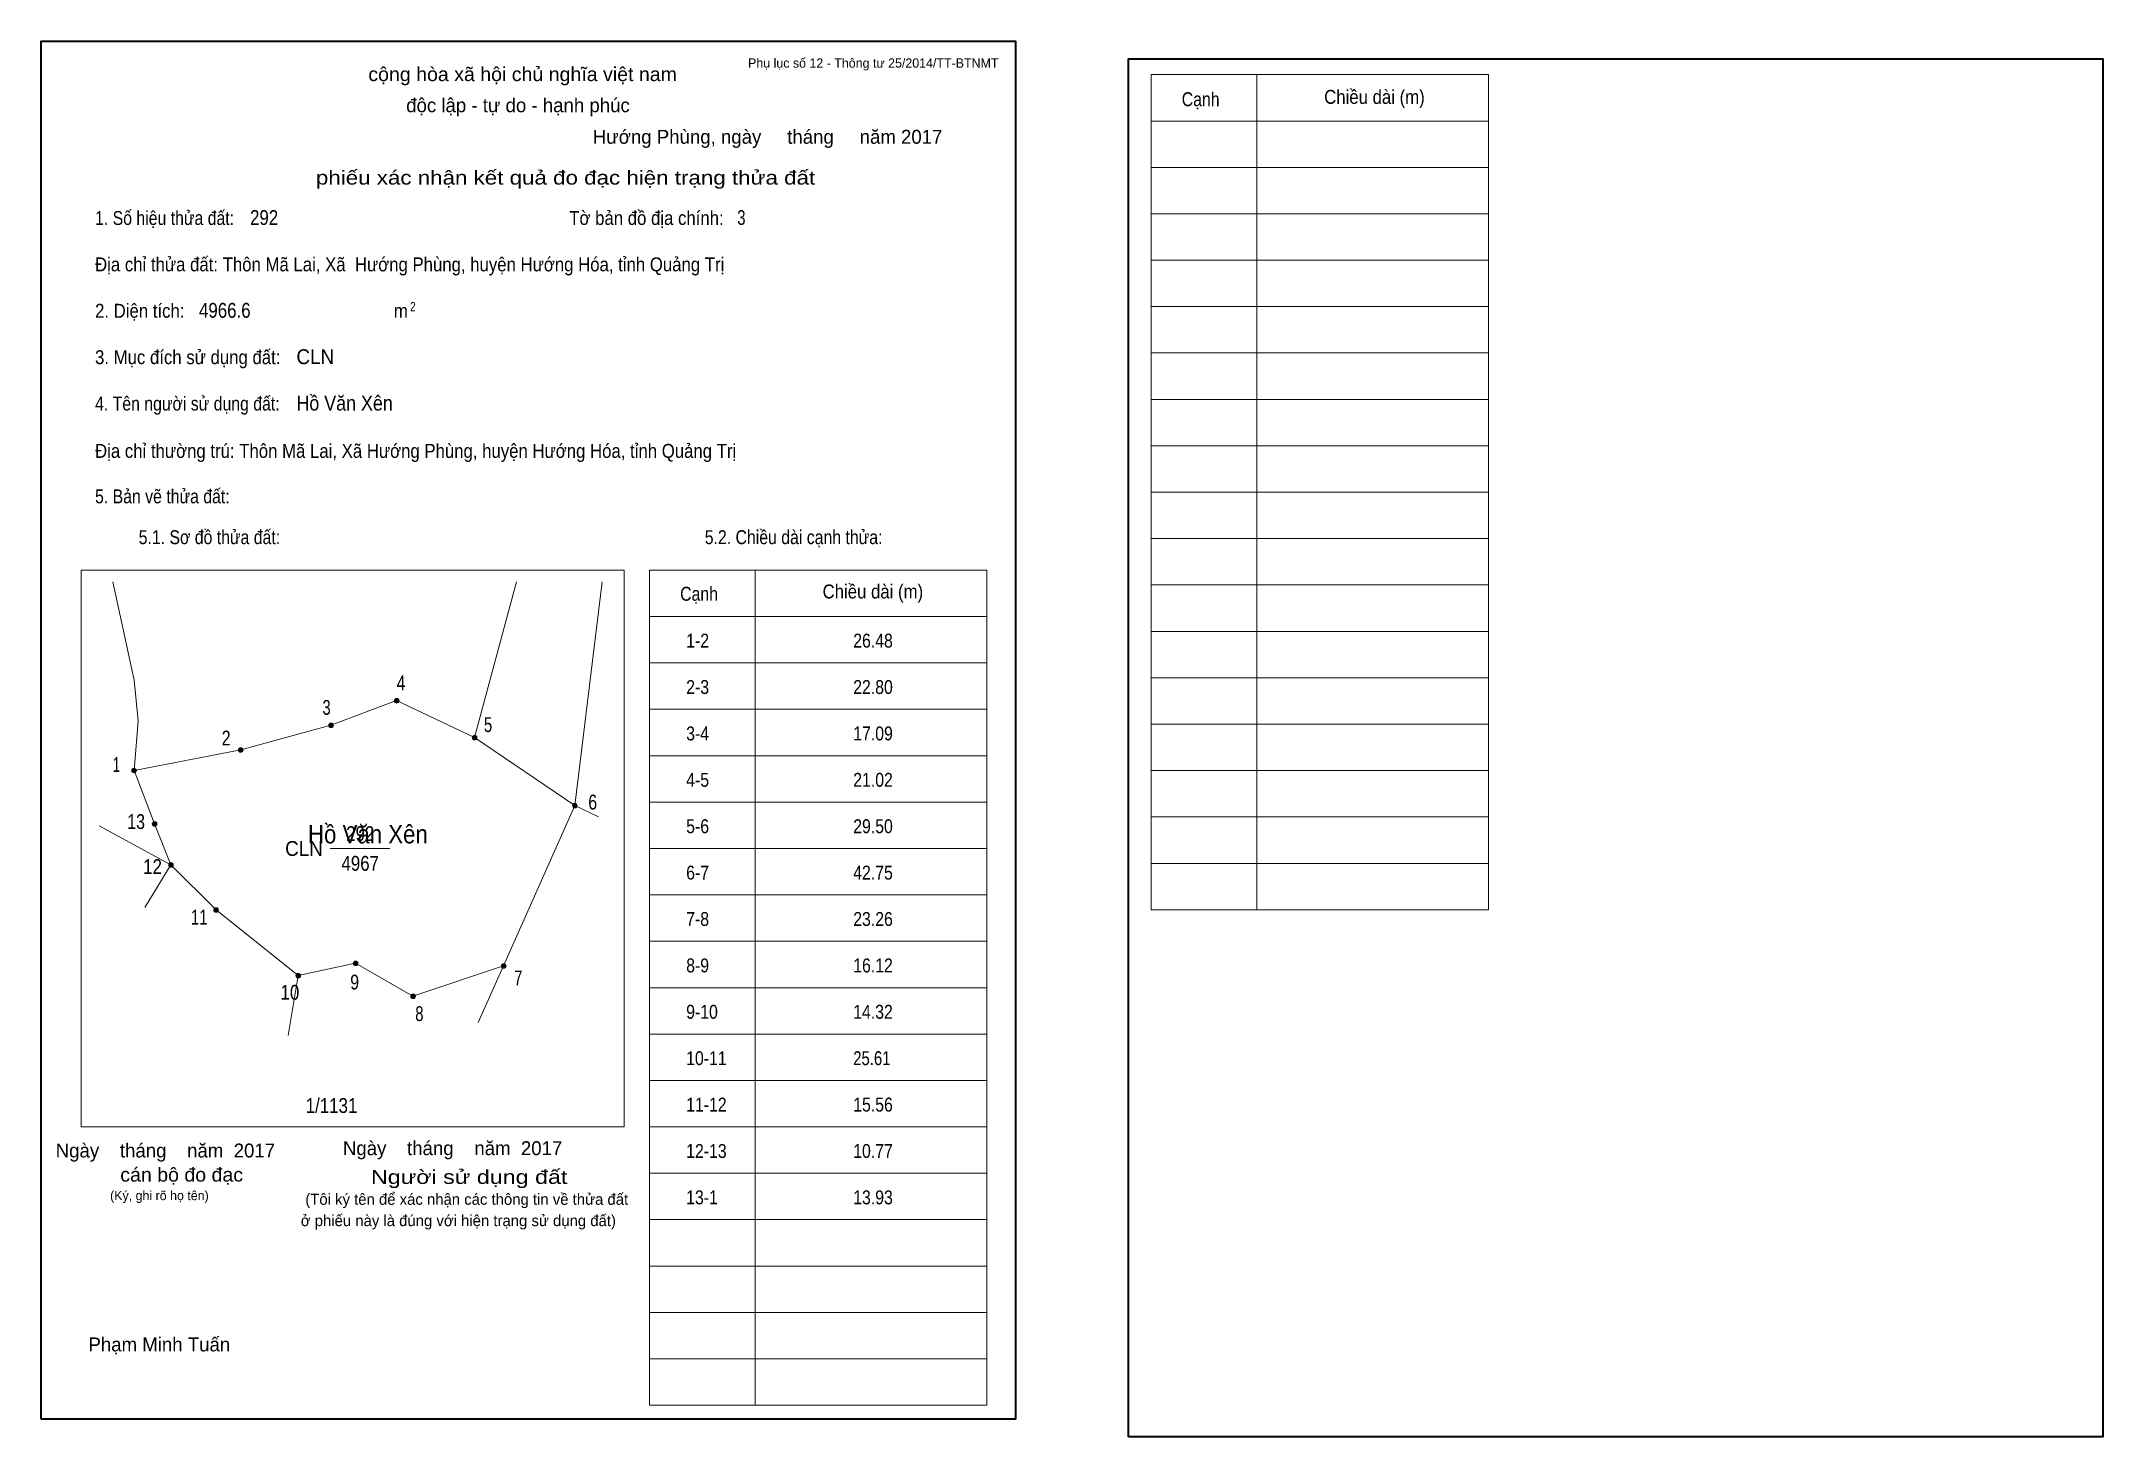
# Model space of a CAD drawing. Header units: centimetres. Extents: x 0 to 44.4, y -0.4 to 29.7.
import ezdxf
from ezdxf.enums import TextEntityAlignment as Align

# ---------------------------------------------------------------- set-up
doc = ezdxf.new("R2010")
doc.units = ezdxf.units.CM
doc.header["$LTSCALE"] = 0.12
for name, color, linetype in [('2', 7, 'Continuous'), ('30', 7, 'Continuous'), ('34', 7, 'Continuous')]:
    doc.layers.add(name, color=color, linetype=linetype)
for name, color, linetype, lineweight in [('32', 7, 'Continuous', 13), ('33', 7, 'Continuous', 13), ('6', 7, 'Continuous', 13), ('63', 7, 'Continuous', 13)]:
    doc.layers.add(name, color=color, linetype=linetype, lineweight=lineweight)

msp = doc.modelspace()

# ---------------------------------------------------------------- hatches: boundary and pattern name
at = {"layer": '32'}
for points in [[(7.711, 15.4841, 1), (7.611, 15.4841, 1)], [(6.2959, 14.9534, 1), (6.1959, 14.9534, 1)], [(9.3915, 14.688, 1), (9.2915, 14.688, 1)], [(4.35, 14.4227, 1), (4.25, 14.4227, 1)], [(2.0504, 13.9805, 1), (1.9504, 13.9805, 1)], [(11.5504, 13.2234, 1), (11.4504, 13.2234, 1)], [(2.4927, 12.8307, 1), (2.3927, 12.8307, 1)], [(2.8465, 11.9462, 1), (2.7465, 11.9462, 1)], [(3.8194, 10.9733, 1), (3.7194, 10.9733, 1)], [(6.8265, 9.8235, 1), (6.7265, 9.8235, 1)], [(10.0168, 9.7669, 1), (9.9168, 9.7669, 1)], [(5.5883, 9.5582, 1), (5.4883, 9.5582, 1)], [(8.0648, 9.1159, 1), (7.9648, 9.1159, 1)]]:
    msp.add_hatch(color=256, dxfattribs=at).paths.add_polyline_path(points)

# ---------------------------------------------------------------- linework, layer by layer
for centre in [(7.661, 15.4841), (6.2459, 14.9534), (9.3415, 14.688), (4.3, 14.4227), (2.0004, 13.9805), (11.5004, 13.2234), (2.4427, 12.8307), (2.7965, 11.9462), (3.7694, 10.9733), (6.7765, 9.8235), (9.9668, 9.7669), (5.5383, 9.5582), (8.0148, 9.1159)]:
    msp.add_circle(centre, 0.05, dxfattribs=at)
at = {"layer": '33'}
msp.add_line((6.23, 12.3), (7.51, 12.3), dxfattribs=at)
at = {"layer": '6'}
for p, q in [((10.24, 18.05), (9.34, 14.69)), ((12.09, 18.05), (11.5, 13.23)), ((11.5, 13.23), (9.34, 14.69)), ((1.25, 12.79), (2.79, 11.95)), ((2.79, 11.95), (2.23, 11.03)), ((5.54, 9.56), (5.32, 8.27))]:
    msp.add_line(p, q, dxfattribs=at)
for points in [[(1.54, 18.05), (2, 15.93), (2.09, 15.05), (2, 13.98)], [(9.34, 14.69), (7.66, 15.49), (6.24, 14.96), (4.3, 14.43), (2, 13.98)], [(2.79, 11.95), (2.44, 12.83), (2, 13.98)], [(9.42, 8.55), (9.96, 9.77), (11.5, 13.23), (12.01, 12.98)], [(2.79, 11.95), (3.77, 10.98), (5.54, 9.56)], [(5.54, 9.56), (6.77, 9.83), (8.01, 9.12), (9.96, 9.77)]]:
    msp.add_lwpolyline(points, dxfattribs=at)
at = {"layer": '63'}
for p, q in [((23.92, 28.98), (31.19, 28.98)), ((23.92, 10.98), (23.92, 28.98)), ((26.2, 10.98), (26.2, 28.98)), ((31.19, 10.98), (31.19, 28.98)), ((23.92, 27.98), (31.19, 27.98)), ((23.92, 26.98), (31.19, 26.98)), ((23.92, 25.98), (31.19, 25.98)), ((23.92, 24.98), (31.19, 24.98)), ((23.92, 23.98), (31.19, 23.98)), ((23.92, 22.98), (31.19, 22.98)), ((23.92, 21.98), (31.19, 21.98)), ((23.92, 20.98), (31.19, 20.98)), ((23.92, 19.98), (31.19, 19.98)), ((23.92, 18.98), (31.19, 18.98)), ((0.86, 18.3), (12.56, 18.3)), ((0.86, 6.3), (0.86, 18.3)), ((12.56, 6.3), (12.56, 18.3)), ((13.11, 18.3), (20.38, 18.3)), ((13.11, 0.3), (13.11, 18.3)), ((15.39, 0.3), (15.39, 18.3)), ((20.38, 0.3), (20.38, 18.3)), ((23.92, 17.98), (31.19, 17.98)), ((13.11, 17.3), (20.38, 17.3)), ((23.92, 16.98), (31.19, 16.98)), ((13.11, 16.3), (20.38, 16.3)), ((23.92, 15.98), (31.19, 15.98)), ((13.11, 15.3), (20.38, 15.3)), ((23.92, 14.98), (31.19, 14.98)), ((13.11, 14.3), (20.38, 14.3)), ((23.92, 13.98), (31.19, 13.98)), ((13.11, 13.3), (20.38, 13.3)), ((23.92, 12.98), (31.19, 12.98)), ((13.11, 12.3), (20.38, 12.3)), ((23.92, 11.98), (31.19, 11.98)), ((13.11, 11.3), (20.38, 11.3)), ((23.92, 10.98), (31.19, 10.98)), ((13.11, 10.3), (20.38, 10.3)), ((13.11, 9.3), (20.38, 9.3)), ((13.11, 8.3), (20.38, 8.3)), ((13.11, 7.3), (20.38, 7.3)), ((0.86, 6.3), (12.56, 6.3)), ((13.11, 6.3), (20.38, 6.3)), ((13.11, 5.3), (20.38, 5.3)), ((13.11, 4.3), (20.38, 4.3)), ((13.11, 3.3), (20.38, 3.3)), ((13.11, 2.3), (20.38, 2.3)), ((13.11, 1.3), (20.38, 1.3)), ((13.11, 0.3), (20.38, 0.3))]:
    msp.add_line(p, q, dxfattribs=at)
at = {"layer": '63', "lineweight": 35}
for points in [[(0, 0), (0, 29.7), (21, 29.7), (21, 0)], [(23.43, -0.38), (23.43, 29.32), (44.43, 29.32), (44.43, -0.38)]]:
    msp.add_lwpolyline(points, close=True, dxfattribs=at)

# ---------------------------------------------------------------- texts
at = {"layer": '2', "width": 0.9}
msp.add_text('Hồ Văn Xên', height=0.398, dxfattribs=at).set_placement((7.04, 12.41), align=Align.CENTER)
at = {"layer": '30'}
for s, height, width, p in [('1-2', 0.3, 0.85, (13.9, 16.63)), ('26.48', 0.3, 0.85, (17.5, 16.63)), ('2-3', 0.3, 0.85, (13.9, 15.63)), ('22.80', 0.3, 0.85, (17.5, 15.63)), ('3-4', 0.3, 0.85, (13.9, 14.63)), ('17.09', 0.3, 0.85, (17.5, 14.63)), ('4-5', 0.3, 0.85, (13.9, 13.63)), ('21.02', 0.3, 0.85, (17.5, 13.63)), ('5-6', 0.3, 0.85, (13.9, 12.63)), ('29.50', 0.3, 0.85, (17.5, 12.63)), ('6-7', 0.3, 0.85, (13.9, 11.63)), ('42.75', 0.3, 0.85, (17.5, 11.63)), ('7-8', 0.3, 0.85, (13.9, 10.63)), ('23.26', 0.3, 0.85, (17.5, 10.63)), ('8-9', 0.3, 0.85, (13.9, 9.63)), ('16.12', 0.3, 0.85, (17.5, 9.63)), ('9-10', 0.3, 0.85, (13.9, 8.63)), ('14.32', 0.3, 0.85, (17.5, 8.63)), ('10-11', 0.3, 0.85, (13.9, 7.63)), ('25.61', 0.3, 0.8, (17.5, 7.63)), ('1/1131', 0.32, 0.85, (5.7, 6.6)), ('11-12', 0.3, 0.85, (13.9, 6.63)), ('15.56', 0.3, 0.85, (17.5, 6.63)), ('12-13', 0.3, 0.85, (13.9, 5.63)), ('10.77', 0.3, 0.85, (17.5, 5.63)), ('13-1', 0.3, 0.85, (13.9, 4.63)), ('13.93', 0.3, 0.85, (17.5, 4.63))]:
    msp.add_text(s, height=height, dxfattribs=dict(at, width=width)).set_placement(p)
at = {"layer": '32'}
for s, width, p in [('4', 0.8, (7.755, 15.71)), ('3', 0.75, (6.15, 15.18)), ('5', 0.75, (9.63, 14.81)), ('2', 0.8, (3.985, 14.52)), ('1', 0.65, (1.62, 13.95)), ('6', 0.8, (11.885, 13.14)), ('13', 0.8, (2.045, 12.72)), ('12', 0.85, (2.4, 11.75)), ('11', 0.75, (3.405, 10.66)), ('10', 0.85, (5.36, 9.04)), ('9', 0.8, (6.755, 9.26)), ('7', 0.75, (10.28, 9.35)), ('8', 0.75, (8.15, 8.58))]:
    msp.add_text(s, height=0.32, dxfattribs=dict(at, width=width)).set_placement(p, align=Align.CENTER)
at = {"layer": '33', "width": 0.95}
msp.add_text('CLN', height=0.32, dxfattribs=at).set_placement((6.07, 12.14), align=Align.RIGHT)
at = {"layer": '33', "width": 0.85}
for s, p in [('292', (6.875, 12.46)), ('4967', (6.875, 11.82))]:
    msp.add_text(s, height=0.32, dxfattribs=at).set_placement(p, align=Align.CENTER)
at = {"layer": '34'}
for s, width, p in [('292', 0.85, (4.5, 25.74)), ('3', 0.75, (15, 25.74)), ('4966.6', 0.85, (3.4, 23.74)), ('CLN', 0.95, (5.5, 22.74)), ('Hồ Văn Xên', 0.9, (5.5, 21.74))]:
    msp.add_text(s, height=0.32, dxfattribs=dict(at, width=width)).set_placement(p)
at = {"layer": '63'}
for s, height, p in [('Phụ lục số 12 - Thông tư 25/2014/TT-BTNMT', 0.2, (20.63, 29.13)), ('Ngày    tháng    năm  2017', 0.3, (5.04, 5.64)), ('Ngày    tháng    năm  2017', 0.3, (11.23, 5.69)), ('(Ký, ghi rõ họ tên)', 0.2, (3.61, 4.72))]:
    msp.add_text(s, height=height, dxfattribs=at).set_placement(p, align=Align.RIGHT)
at = {"layer": '63', "width": 1.05}
msp.add_text('cộng hòa xã hội chủ nghĩa việt nam', height=0.3, dxfattribs=at).set_placement((10.375, 28.84), align=Align.CENTER)
at = {"layer": '63'}
for s, height, p in [('độc lập - tự do - hạnh phúc', 0.3, (10.275, 28.17)), ('Hướng Phùng, ngày     tháng     năm 2017', 0.3, (15.655, 27.49)), ('(Tôi ký tên để xác nhận các thông tin về thửa đất ', 0.24, (9.215, 4.62)), ('ở phiếu này là đúng với hiện trạng sử dụng đất)', 0.24, (8.99, 4.16)), ('Phạm Minh Tuấn', 0.3, (2.545, 1.46))]:
    msp.add_text(s, height=height, dxfattribs=at).set_placement(p, align=Align.CENTER)
for s, height, width, p in [('Cạnh', 0.3, 0.85, (24.58, 28.3)), ('Chiều dài (m)', 0.3, 0.9, (27.65, 28.35)), ('1. Số hiệu thửa đất:', 0.3, 0.85, (1.16, 25.74)), ('Tờ bản đồ địa chính:', 0.3, 0.9, (11.38, 25.74)), ('Địa chỉ thửa đất: Thôn Mã Lai, Xã  Hướng Phùng, huyện Hướng Hóa, tỉnh Quảng Trị', 0.3, 0.9, (1.16, 24.74)), ('2. Diện tích:', 0.3, 0.9, (1.16, 23.74)), ('2', 0.2, 0.8, (7.95, 23.88)), ('m', 0.3, 0.9, (7.6, 23.74)), ('3. Mục đích sử dụng đất:', 0.3, 0.9, (1.16, 22.74)), ('4. Tên người sử dụng đất:', 0.3, 0.85, (1.16, 21.74)), ('Địa chỉ thường trú: Thôn Mã Lai, Xã Hướng Phùng, huyện Hướng Hóa, tỉnh Quảng Trị', 0.3, 0.9, (1.16, 20.72)), ('5. Bản vẽ thửa đất:', 0.3, 0.85, (1.16, 19.74)), ('5.1. Sơ đồ thửa đất:', 0.3, 0.85, (2.1, 18.86)), ('5.2. Chiều dài cạnh thửa:', 0.3, 0.85, (14.3, 18.86)), ('Cạnh', 0.3, 0.85, (13.77, 17.64)), ('Chiều dài (m)', 0.3, 0.9, (16.84, 17.69))]:
    msp.add_text(s, height=height, dxfattribs=dict(at, width=width)).set_placement(p)
for s, width, p in [('phiếu xác nhận kết quả đo đạc hiện trạng thửa đất', 1.2, (16.68, 26.61)), ('cán bộ đo đạc', 1.05, (4.35, 5.12)), ('Người sử dụng đất', 1.25, (11.34, 5.07))]:
    msp.add_text(s, height=0.3, dxfattribs=dict(at, width=width)).set_placement(p, align=Align.RIGHT)

doc.saveas('drawing.dxf')
